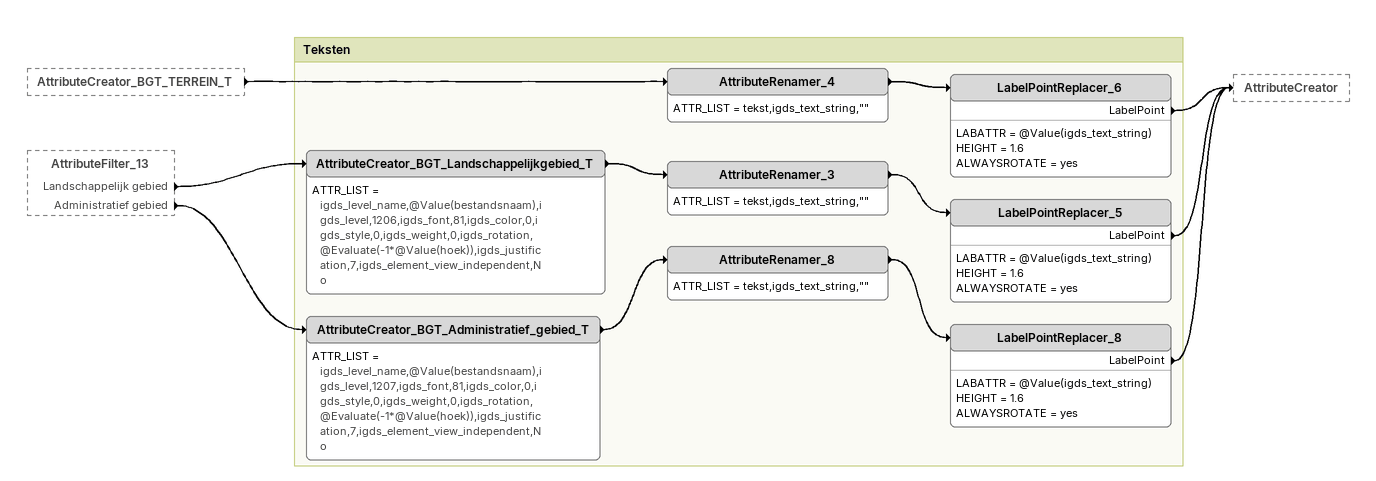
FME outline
AttributeCreator_BGT_TERREIN_T [outside]
    -> AttributeRenamer_4
AttributeFilter_13 [outside]
    Landschappelijk gebied -> AttributeCreator_BGT_Landschappelijkgebied_T
    Administratief gebied -> AttributeCreator_BGT_Administratief_gebied_T

Bookmark: Teksten
AttributeRenamer_4
    ATTR_LIST = tekst,igds_text_string,""
    -> LabelPointReplacer_6
LabelPointReplacer_6
    LABATTR = @Value(igds_text_string)
    HEIGHT = 1.6
    ALWAYSROTATE = yes
    LabelPoint -> AttributeCreator
AttributeCreator_BGT_Landschappelijkgebied_T
    ATTR_LIST = igds_level_name,@Value(bestandsnaam),igds_level,1206,igds_font,81,igds_color,0,igds_style,0,igds_weight,0,igds_rotation,@Evaluate(-1*@Value(hoek)),igds_justification,7,igds_element_view_independent,No
    -> AttributeRenamer_3
AttributeRenamer_3
    ATTR_LIST = tekst,igds_text_string,""
    -> LabelPointReplacer_5
LabelPointReplacer_5
    LABATTR = @Value(igds_text_string)
    HEIGHT = 1.6
    ALWAYSROTATE = yes
    LabelPoint -> AttributeCreator
AttributeCreator_BGT_Administratief_gebied_T
    ATTR_LIST = igds_level_name,@Value(bestandsnaam),igds_level,1207,igds_font,81,igds_color,0,igds_style,0,igds_weight,0,igds_rotation,@Evaluate(-1*@Value(hoek)),igds_justification,7,igds_element_view_independent,No
    -> AttributeRenamer_8
AttributeRenamer_8
    ATTR_LIST = tekst,igds_text_string,""
    -> LabelPointReplacer_8
LabelPointReplacer_8
    LABATTR = @Value(igds_text_string)
    HEIGHT = 1.6
    ALWAYSROTATE = yes
    LabelPoint -> AttributeCreator
